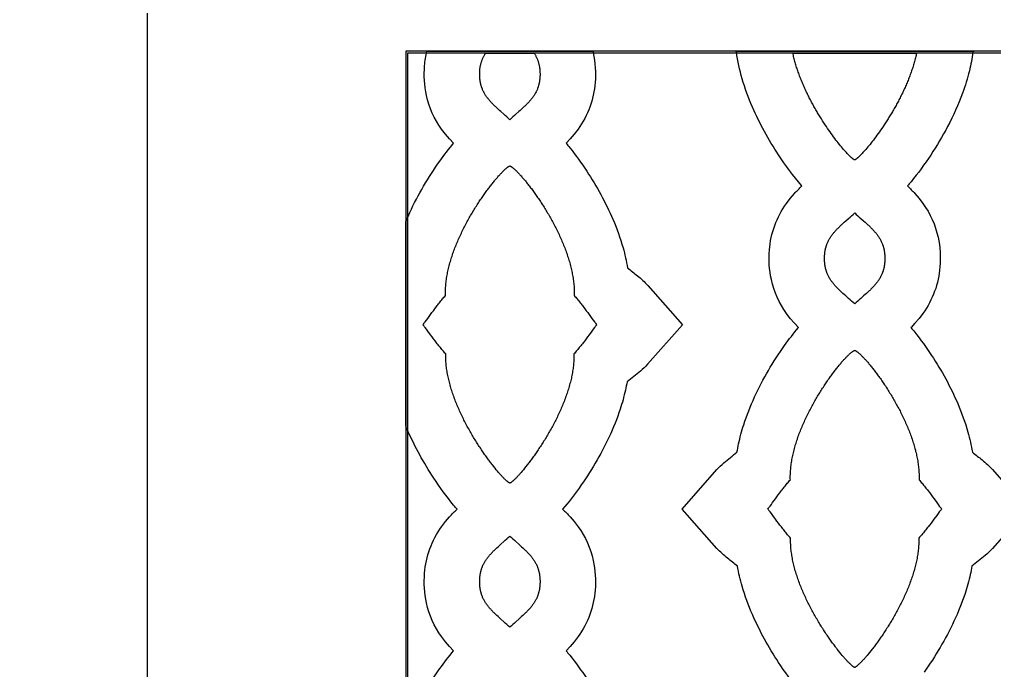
# Model space of a CAD drawing. Extents: x -522 to 490, y -765 to 755.
# Drawn here: x -327.2 to -23.7, y 186.8 to 389.3 of the extents above; entities that cross this region are included whole.
import ezdxf

# ---------------------------------------------------------------- set-up
doc = ezdxf.new("R2010")
doc.units = 0
doc.layers.add('Nível_Padrão', color=1, linetype='CONTINUOUS')

msp = doc.modelspace()

# ---------------------------------------------------------------- linework, layer by layer
at = {"layer": 'Nível_Padrão'}
for points in [[(287.48, -415.45), (287.48, 415.45), (323.86, 451.83, 0.414214), (323.86, 468.09), (295.31, 496.64, 0.414214), (279.04, 496.64), (242.37, 459.97), (-242.37, 459.97), (-279.04, 496.64, 0.414214), (-295.31, 496.64), (-323.86, 468.09, 0.414214), (-323.86, 451.83), (-287.48, 415.45), (-287.48, -415.45)], [(-205.74, 171.35, -0.046542), (-196.39, 187.37, -0.021976), (-192.08, 192.93), (-192.11, 192.95), (-193.35, 194.25), (-194.63, 195.75), (-195.84, 197.33, -0.10174), (-200.53, 207.83, -0.073786), (-201.12, 217.06, -0.136917), (-195.84, 231.53), (-194.63, 233.12), (-193.35, 234.61, -0.018552), (-191.01, 236.98, -0.010911), (-192.11, 238.27, -0.026422), (-198.26, 246.65, -0.042848), (-206.41, 261.53, -0.005028), (-206.99, 262.88), (-206.99, 326.4, -0.010058), (-205.74, 329.24, -0.046542), (-196.39, 345.26, -0.021976), (-192.08, 350.82), (-192.11, 350.85), (-193.35, 352.15), (-194.63, 353.64), (-195.84, 355.22, -0.10174), (-200.53, 365.73, -0.073786), (-201.12, 374.96, -0.039965), (-200.4, 379.47), (-148.76, 379.47, -0.004939), (-148.63, 378.92, -0.073786), (-148.04, 369.69, -0.136917), (-153.32, 355.22), (-154.53, 353.64), (-155.81, 352.15), (-157.05, 350.85), (-157.08, 350.82, -0.010994), (-155.91, 349.41, -0.023432), (-150.64, 342.15, -0.044194), (-142.5, 327.16, -0.032601), (-139.35, 318.32, -0.029067), (-137.94, 312.04, -0.009086), (-134.89, 309.63, -0.028841), (-131.64, 306.62), (-120.87, 294.32), (-131.69, 282.07, -0.022597), (-133.94, 279.95, -0.016332), (-138.09, 276.62, -0.015153), (-138.61, 274, -0.024314), (-140.24, 268.1, -0.029795), (-143.68, 259.46, -0.044806), (-153.01, 243.57, -0.025143), (-158.15, 236.98, -0.018552), (-155.81, 234.61), (-154.53, 233.12), (-153.32, 231.53, -0.10174), (-148.63, 221.03, -0.073786), (-148.04, 211.8, -0.136917), (-153.32, 197.33), (-154.53, 195.75), (-155.81, 194.25), (-157.05, 192.95), (-157.08, 192.93, -0.010994), (-155.91, 191.52, -0.023432), (-150.64, 184.26, -0.044194)], [(-84.76, 180.93, -0.026422), (-90.91, 189.31, -0.042848), (-99.06, 204.2, -0.032174), (-102.26, 212.99, -0.029044), (-103.72, 219.29, -0.009153), (-106.84, 221.73, -0.028832), (-110.11, 224.73), (-120.94, 236.98), (-110.17, 249.28, -0.022613), (-107.94, 251.41, -0.016223), (-103.87, 254.71, -0.0151), (-103.38, 257.3, -0.024526), (-101.79, 263.22, -0.030257), (-98.39, 271.9, -0.046542), (-89.04, 287.92, -0.021976), (-84.73, 293.48), (-84.76, 293.51), (-86, 294.81), (-87.28, 296.3), (-88.49, 297.89, -0.10174), (-93.18, 308.39, -0.073786), (-93.77, 317.62, -0.136917), (-88.49, 332.09), (-87.28, 333.67), (-86, 335.17, -0.018043), (-83.67, 337.53), (-83.79, 337.68, -0.031343), (-90.91, 347.2, -0.042848), (-99.06, 362.09, -0.032174), (-102.26, 370.89, -0.038276), (-104.03, 379.22), (-104.32, 379.47), (-104.32, 379.47), (-30.05, 379.47), (-30.43, 379.22, -0.028316), (-31.54, 373.34, -0.027703), (-33.67, 366.41, -0.033313), (-38.3, 356.05, -0.050126), (-49.7, 338.83, -0.008414), (-50.79, 337.53, -0.018006), (-48.46, 335.17), (-47.18, 333.67), (-45.97, 332.09, -0.10174), (-41.28, 321.58, -0.073786), (-40.69, 312.36, -0.136917), (-45.97, 297.89), (-47.18, 296.3), (-48.46, 294.81), (-49.7, 293.51), (-49.73, 293.48, -0.010994), (-48.56, 292.07, -0.023432), (-43.29, 284.81, -0.044194), (-35.15, 269.82, -0.032601), (-32, 260.98, -0.029067), (-30.59, 254.71, -0.009086), (-27.54, 252.29, -0.028841), (-24.29, 249.28), (-13.52, 236.98), (-24.34, 224.73, -0.022597), (-26.59, 222.61, -0.016332), (-30.74, 219.29, -0.015153), (-31.26, 216.66, -0.024314), (-32.89, 210.76, -0.029795), (-36.33, 202.12, -0.044806), (-45.65, 186.23, -0.025143)]]:
    msp.add_lwpolyline(points, format="xyb", dxfattribs=at)
for points in [[(-206.99, -379.47), (206.99, -379.47), (206.99, 379.47), (-206.99, 379.47), (-206.99, -379.47)], [(-206.41, -378.9), (206.41, -378.9), (206.41, 378.9), (-206.41, 378.9), (-206.41, -378.9)], [(-182.1, 378.9), (-167.06, 378.9), (-166.95, 378.73), (-166.84, 378.55), (-166.73, 378.38), (-166.63, 378.21), (-166.53, 378.03), (-166.44, 377.85), (-166.35, 377.67), (-166.26, 377.49), (-166.17, 377.3), (-166.09, 377.12), (-166.01, 376.93), (-165.94, 376.74), (-165.87, 376.54), (-165.8, 376.35), (-165.73, 376.15), (-165.67, 375.95), (-165.62, 375.75), (-165.56, 375.54), (-165.51, 375.33), (-165.46, 375.12), (-165.42, 374.91), (-165.38, 374.69), (-165.34, 374.47), (-165.31, 374.24), (-165.28, 374.02), (-165.26, 373.78), (-165.24, 373.55), (-165.22, 373.31), (-165.2, 373.07), (-165.2, 372.83), (-165.19, 372.58), (-165.19, 372.33), (-165.19, 372.17), (-165.19, 372.01), (-165.19, 371.85), (-165.2, 371.7), (-165.21, 371.55), (-165.21, 371.4), (-165.22, 371.25), (-165.24, 371.1), (-165.25, 370.95), (-165.26, 370.81), (-165.28, 370.66), (-165.3, 370.52), (-165.31, 370.38), (-165.33, 370.24), (-165.36, 370.1), (-165.38, 369.96), (-165.4, 369.83), (-165.43, 369.69), (-165.45, 369.56), (-165.48, 369.43), (-165.51, 369.3), (-165.54, 369.17), (-165.58, 369.04), (-165.61, 368.91), (-165.64, 368.78), (-165.68, 368.66), (-165.72, 368.53), (-165.76, 368.41), (-165.8, 368.29), (-165.84, 368.16), (-165.88, 368.04), (-165.93, 367.92), (-166.02, 367.69), (-166.11, 367.45), (-166.21, 367.23), (-166.32, 367), (-166.43, 366.78), (-166.55, 366.56), (-166.67, 366.34), (-166.79, 366.13), (-166.92, 365.92), (-167.05, 365.71), (-167.19, 365.5), (-167.33, 365.3), (-167.48, 365.1), (-167.63, 364.9), (-167.78, 364.7), (-167.94, 364.5), (-168.1, 364.3), (-168.26, 364.11), (-168.43, 363.92), (-168.61, 363.73), (-168.78, 363.53), (-168.96, 363.34), (-169.14, 363.15), (-169.33, 362.97), (-169.52, 362.78), (-169.71, 362.59), (-169.9, 362.4), (-170.1, 362.21), (-170.3, 362.02), (-170.51, 361.83), (-170.92, 361.45), (-171.35, 361.06), (-171.79, 360.67), (-172.69, 359.87), (-173.15, 359.46), (-173.62, 359.04), (-174.1, 358.6), (-174.58, 358.16), (-175.06, 358.6), (-175.54, 359.04), (-176.01, 359.46), (-176.47, 359.87), (-177.37, 360.67), (-177.81, 361.06), (-178.24, 361.45), (-178.65, 361.83), (-178.86, 362.02), (-179.06, 362.21), (-179.25, 362.4), (-179.45, 362.59), (-179.64, 362.78), (-179.83, 362.97), (-180.02, 363.15), (-180.2, 363.34), (-180.38, 363.53), (-180.55, 363.73), (-180.73, 363.92), (-180.9, 364.11), (-181.06, 364.3), (-181.22, 364.5), (-181.38, 364.7), (-181.53, 364.9), (-181.68, 365.1), (-181.83, 365.3), (-181.97, 365.5), (-182.11, 365.71), (-182.24, 365.92), (-182.37, 366.13), (-182.49, 366.34), (-182.61, 366.56), (-182.73, 366.78), (-182.84, 367), (-182.94, 367.23), (-183.05, 367.45), (-183.14, 367.69), (-183.23, 367.92), (-183.28, 368.04), (-183.32, 368.16), (-183.36, 368.29), (-183.4, 368.41), (-183.44, 368.53), (-183.48, 368.66), (-183.52, 368.78), (-183.55, 368.91), (-183.58, 369.04), (-183.62, 369.17), (-183.65, 369.3), (-183.68, 369.43), (-183.7, 369.56), (-183.73, 369.69), (-183.76, 369.83), (-183.78, 369.96), (-183.8, 370.1), (-183.83, 370.24), (-183.85, 370.38), (-183.86, 370.52), (-183.88, 370.66), (-183.9, 370.81), (-183.91, 370.95), (-183.92, 371.1), (-183.94, 371.25), (-183.94, 371.4), (-183.95, 371.55), (-183.96, 371.7), (-183.97, 371.85), (-183.97, 372.01), (-183.97, 372.17), (-183.97, 372.33), (-183.97, 372.58), (-183.96, 372.83), (-183.95, 373.08), (-183.94, 373.32), (-183.92, 373.56), (-183.9, 373.8), (-183.88, 374.03), (-183.85, 374.26), (-183.81, 374.49), (-183.78, 374.71), (-183.74, 374.93), (-183.69, 375.14), (-183.65, 375.35), (-183.59, 375.56), (-183.54, 375.77), (-183.48, 375.97), (-183.42, 376.18), (-183.35, 376.37), (-183.29, 376.57), (-183.21, 376.76), (-183.14, 376.95), (-183.06, 377.14), (-182.98, 377.32), (-182.89, 377.51), (-182.81, 377.69), (-182.72, 377.87), (-182.62, 378.04), (-182.52, 378.22), (-182.42, 378.39), (-182.32, 378.56), (-182.21, 378.73), (-182.1, 378.9)], [(-86.48, 378.9), (-47.98, 378.9), (-48.06, 378.53), (-48.14, 378.15), (-48.22, 377.78), (-48.31, 377.41), (-48.41, 377.04), (-48.5, 376.67), (-48.61, 376.29), (-48.71, 375.92), (-48.82, 375.55), (-48.93, 375.18), (-49.04, 374.8), (-49.16, 374.43), (-49.28, 374.06), (-49.4, 373.69), (-49.53, 373.32), (-49.66, 372.95), (-49.79, 372.58), (-49.92, 372.21), (-50.06, 371.84), (-50.2, 371.47), (-50.34, 371.1), (-50.49, 370.74), (-50.63, 370.37), (-50.78, 370.01), (-50.94, 369.64), (-51.09, 369.28), (-51.25, 368.91), (-51.41, 368.55), (-51.57, 368.19), (-51.73, 367.83), (-51.9, 367.47), (-52.06, 367.12), (-52.23, 366.76), (-52.4, 366.41), (-52.57, 366.05), (-52.75, 365.7), (-52.92, 365.35), (-53.1, 365), (-53.28, 364.65), (-53.46, 364.31), (-53.64, 363.96), (-53.82, 363.62), (-54, 363.28), (-54.19, 362.94), (-54.37, 362.6), (-54.56, 362.26), (-54.75, 361.93), (-54.94, 361.6), (-55.13, 361.27), (-55.32, 360.94), (-55.51, 360.61), (-55.7, 360.29), (-55.89, 359.97), (-56.08, 359.65), (-56.27, 359.33), (-56.47, 359.02), (-56.66, 358.71), (-56.85, 358.4), (-57.24, 357.79), (-57.63, 357.18), (-58.02, 356.59), (-58.4, 356.01), (-58.79, 355.44), (-59.17, 354.89), (-59.56, 354.34), (-59.93, 353.81), (-60.31, 353.29), (-60.68, 352.79), (-61.05, 352.3), (-61.41, 351.82), (-61.77, 351.36), (-62.12, 350.91), (-62.46, 350.47), (-62.8, 350.06), (-63.13, 349.66), (-63.45, 349.27), (-63.77, 348.91), (-64.07, 348.56), (-64.37, 348.22), (-64.65, 347.91), (-64.93, 347.61), (-65.19, 347.34), (-65.44, 347.08), (-65.69, 346.84), (-65.91, 346.62), (-66.02, 346.52), (-66.13, 346.42), (-66.23, 346.33), (-66.33, 346.24), (-66.43, 346.16), (-66.52, 346.09), (-66.61, 346.02), (-66.69, 345.95), (-66.77, 345.89), (-66.85, 345.84), (-66.92, 345.79), (-66.99, 345.75), (-67.06, 345.71), (-67.12, 345.68), (-67.18, 345.66), (-67.23, 345.64), (-67.28, 345.66), (-67.34, 345.68), (-67.4, 345.71), (-67.47, 345.75), (-67.54, 345.79), (-67.61, 345.84), (-67.69, 345.89), (-67.77, 345.95), (-67.85, 346.02), (-67.94, 346.09), (-68.03, 346.16), (-68.13, 346.24), (-68.23, 346.33), (-68.33, 346.42), (-68.44, 346.52), (-68.55, 346.62), (-68.77, 346.84), (-69.01, 347.08), (-69.27, 347.34), (-69.53, 347.61), (-69.81, 347.91), (-70.09, 348.22), (-70.39, 348.56), (-70.69, 348.91), (-71.01, 349.27), (-71.33, 349.66), (-71.66, 350.06), (-72, 350.47), (-72.34, 350.91), (-72.69, 351.36), (-73.05, 351.82), (-73.41, 352.3), (-73.78, 352.79), (-74.15, 353.29), (-74.52, 353.81), (-74.9, 354.34), (-75.28, 354.89), (-75.67, 355.44), (-76.05, 356.01), (-76.44, 356.59), (-76.83, 357.18), (-77.22, 357.79), (-77.6, 358.4), (-77.8, 358.71), (-77.99, 359.02), (-78.18, 359.33), (-78.38, 359.65), (-78.57, 359.97), (-78.76, 360.29), (-78.95, 360.61), (-79.14, 360.94), (-79.33, 361.27), (-79.52, 361.6), (-79.71, 361.93), (-79.9, 362.26), (-80.09, 362.6), (-80.27, 362.94), (-80.46, 363.28), (-80.64, 363.62), (-80.82, 363.96), (-81, 364.31), (-81.18, 364.65), (-81.36, 365), (-81.54, 365.35), (-81.71, 365.7), (-81.89, 366.05), (-82.06, 366.41), (-82.23, 366.76), (-82.4, 367.12), (-82.56, 367.47), (-82.73, 367.83), (-82.89, 368.19), (-83.05, 368.55), (-83.21, 368.91), (-83.37, 369.28), (-83.52, 369.64), (-83.67, 370.01), (-83.82, 370.37), (-83.97, 370.74), (-84.12, 371.1), (-84.26, 371.47), (-84.4, 371.84), (-84.54, 372.21), (-84.67, 372.58), (-84.8, 372.95), (-84.93, 373.32), (-85.06, 373.69), (-85.18, 374.06), (-85.3, 374.43), (-85.42, 374.8), (-85.53, 375.18), (-85.64, 375.55), (-85.75, 375.92), (-85.85, 376.29), (-85.95, 376.67), (-86.05, 377.04), (-86.14, 377.41), (-86.23, 377.78), (-86.32, 378.15), (-86.4, 378.53), (-86.48, 378.9)], [(-174.58, 343.75), (-174.51, 343.72), (-174.43, 343.69), (-174.35, 343.65), (-174.26, 343.61), (-174.17, 343.55), (-174.08, 343.49), (-173.97, 343.43), (-173.87, 343.35), (-173.76, 343.27), (-173.64, 343.18), (-173.52, 343.08), (-173.4, 342.98), (-173.27, 342.87), (-173.14, 342.75), (-173, 342.63), (-172.86, 342.49), (-172.71, 342.36), (-172.56, 342.21), (-172.41, 342.06), (-172.26, 341.91), (-172.1, 341.74), (-171.93, 341.57), (-171.77, 341.4), (-171.6, 341.22), (-171.43, 341.03), (-171.25, 340.84), (-171.07, 340.64), (-170.89, 340.43), (-170.71, 340.22), (-170.52, 340.01), (-170.33, 339.79), (-170.14, 339.56), (-169.95, 339.33), (-169.75, 339.09), (-169.55, 338.85), (-169.35, 338.6), (-169.15, 338.34), (-168.94, 338.09), (-168.74, 337.82), (-168.53, 337.55), (-168.32, 337.28), (-168.11, 337), (-167.89, 336.72), (-167.68, 336.43), (-167.46, 336.14), (-167.25, 335.85), (-167.03, 335.55), (-166.81, 335.24), (-166.59, 334.93), (-166.37, 334.62), (-166.15, 334.3), (-165.93, 333.98), (-165.71, 333.66), (-165.48, 333.33), (-165.26, 332.99), (-165.04, 332.66), (-164.82, 332.32), (-164.59, 331.97), (-164.37, 331.63), (-164.15, 331.28), (-163.92, 330.92), (-163.7, 330.56), (-163.48, 330.2), (-163.26, 329.84), (-163.04, 329.47), (-162.82, 329.1), (-162.6, 328.73), (-162.38, 328.36), (-162.16, 327.98), (-161.95, 327.6), (-161.73, 327.22), (-161.52, 326.83), (-161.31, 326.44), (-161.1, 326.05), (-160.89, 325.66), (-160.68, 325.26), (-160.47, 324.87), (-160.27, 324.47), (-160.07, 324.06), (-159.87, 323.66), (-159.67, 323.26), (-159.48, 322.85), (-159.28, 322.44), (-159.09, 322.03), (-158.9, 321.62), (-158.72, 321.2), (-158.54, 320.79), (-158.36, 320.37), (-158.18, 319.96), (-158.01, 319.54), (-157.83, 319.12), (-157.67, 318.7), (-157.5, 318.27), (-157.34, 317.85), (-157.18, 317.43), (-157.03, 317), (-156.88, 316.58), (-156.73, 316.15), (-156.59, 315.73), (-156.45, 315.3), (-156.32, 314.87), (-156.19, 314.44), (-156.06, 314.02), (-155.94, 313.59), (-155.82, 313.16), (-155.71, 312.73), (-155.6, 312.3), (-155.49, 311.88), (-155.39, 311.45), (-155.3, 311.02), (-155.21, 310.59), (-155.13, 310.17), (-155.05, 309.74), (-154.97, 309.32), (-154.9, 308.89), (-154.84, 308.47), (-154.78, 308.04), (-154.73, 307.62), (-154.69, 307.2), (-154.65, 306.78), (-154.61, 306.36), (-154.58, 305.94), (-154.57, 305.73), (-154.56, 305.52), (-154.55, 305.31), (-154.54, 305.1), (-154.54, 304.9), (-154.54, 304.69), (-154.53, 304.48), (-154.53, 304.28), (-154.53, 304.07), (-154.53, 303.87), (-154.54, 303.66), (-154.54, 303.45), (-154.31, 303.2), (-154.08, 302.93), (-153.85, 302.66), (-153.61, 302.38), (-153.37, 302.1), (-153.13, 301.81), (-152.9, 301.51), (-152.66, 301.21), (-152.42, 300.91), (-152.18, 300.6), (-151.95, 300.3), (-151.71, 299.99), (-151.24, 299.36), (-150.78, 298.74), (-150.32, 298.12), (-149.88, 297.51), (-149.03, 296.35), (-148.63, 295.8), (-148.24, 295.29), (-148.06, 295.05), (-147.88, 294.81), (-147.7, 294.59), (-147.54, 294.37), (-147.71, 294.16), (-147.88, 293.94), (-148.06, 293.7), (-148.25, 293.46), (-148.64, 292.94), (-149.05, 292.4), (-149.91, 291.24), (-150.36, 290.63), (-150.82, 290.02), (-151.28, 289.4), (-151.76, 288.77), (-152, 288.46), (-152.24, 288.16), (-152.48, 287.85), (-152.72, 287.55), (-152.96, 287.25), (-153.2, 286.96), (-153.44, 286.67), (-153.68, 286.38), (-153.92, 286.11), (-154.15, 285.84), (-154.39, 285.57), (-154.62, 285.32), (-154.62, 285.11), (-154.62, 284.91), (-154.62, 284.7), (-154.62, 284.5), (-154.62, 284.29), (-154.62, 284.08), (-154.63, 283.88), (-154.64, 283.67), (-154.65, 283.46), (-154.66, 283.25), (-154.67, 283.04), (-154.68, 282.83), (-154.72, 282.42), (-154.75, 282), (-154.8, 281.58), (-154.85, 281.15), (-154.9, 280.73), (-154.96, 280.31), (-155.03, 279.88), (-155.1, 279.46), (-155.18, 279.03), (-155.26, 278.61), (-155.35, 278.18), (-155.44, 277.75), (-155.54, 277.33), (-155.64, 276.9), (-155.75, 276.47), (-155.86, 276.04), (-155.98, 275.62), (-156.1, 275.19), (-156.23, 274.76), (-156.36, 274.33), (-156.49, 273.91), (-156.63, 273.48), (-156.77, 273.05), (-156.92, 272.63), (-157.07, 272.2), (-157.22, 271.78), (-157.38, 271.35), (-157.54, 270.93), (-157.7, 270.51), (-157.87, 270.08), (-158.04, 269.66), (-158.21, 269.24), (-158.39, 268.83), (-158.57, 268.41), (-158.75, 267.99), (-158.94, 267.58), (-159.13, 267.17), (-159.32, 266.75), (-159.51, 266.35), (-159.7, 265.94), (-159.9, 265.53), (-160.1, 265.13), (-160.3, 264.72), (-160.51, 264.32), (-160.71, 263.92), (-160.92, 263.53), (-161.13, 263.13), (-161.34, 262.74), (-161.55, 262.35), (-161.77, 261.96), (-161.98, 261.58), (-162.2, 261.19), (-162.41, 260.81), (-162.63, 260.44), (-162.85, 260.06), (-163.07, 259.69), (-163.29, 259.32), (-163.51, 258.96), (-163.74, 258.59), (-163.96, 258.23), (-164.18, 257.88), (-164.4, 257.52), (-164.63, 257.17), (-164.85, 256.83), (-165.07, 256.48), (-165.3, 256.14), (-165.52, 255.81), (-165.74, 255.48), (-165.96, 255.15), (-166.18, 254.82), (-166.4, 254.5), (-166.62, 254.19), (-166.84, 253.87), (-167.06, 253.57), (-167.28, 253.26), (-167.5, 252.96), (-167.71, 252.67), (-167.92, 252.38), (-168.14, 252.09), (-168.35, 251.81), (-168.56, 251.53), (-168.76, 251.26), (-168.97, 250.99), (-169.17, 250.73), (-169.58, 250.22), (-169.97, 249.73), (-170.35, 249.26), (-170.73, 248.81), (-171.09, 248.38), (-171.26, 248.18), (-171.44, 247.98), (-171.61, 247.79), (-171.78, 247.6), (-171.94, 247.42), (-172.1, 247.25), (-172.26, 247.08), (-172.41, 246.92), (-172.56, 246.76), (-172.71, 246.61), (-172.85, 246.47), (-172.99, 246.33), (-173.12, 246.2), (-173.25, 246.08), (-173.38, 245.96), (-173.5, 245.85), (-173.62, 245.74), (-173.73, 245.65), (-173.84, 245.56), (-173.94, 245.48), (-174.04, 245.4), (-174.13, 245.33), (-174.22, 245.27), (-174.3, 245.22), (-174.38, 245.17), (-174.45, 245.14), (-174.52, 245.11), (-174.58, 245.08), (-174.64, 245.11), (-174.71, 245.14), (-174.78, 245.17), (-174.86, 245.22), (-174.94, 245.27), (-175.03, 245.33), (-175.12, 245.4), (-175.22, 245.48), (-175.32, 245.56), (-175.43, 245.65), (-175.54, 245.74), (-175.66, 245.85), (-175.78, 245.96), (-175.91, 246.08), (-176.04, 246.2), (-176.17, 246.33), (-176.31, 246.47), (-176.45, 246.61), (-176.6, 246.76), (-176.75, 246.92), (-176.9, 247.08), (-177.06, 247.25), (-177.22, 247.42), (-177.38, 247.6), (-177.55, 247.79), (-177.72, 247.98), (-177.89, 248.18), (-178.07, 248.38), (-178.43, 248.81), (-178.81, 249.26), (-179.19, 249.73), (-179.58, 250.22), (-179.99, 250.73), (-180.19, 250.99), (-180.4, 251.26), (-180.6, 251.53), (-180.81, 251.81), (-181.02, 252.09), (-181.24, 252.38), (-181.45, 252.67), (-181.66, 252.96), (-181.88, 253.26), (-182.1, 253.57), (-182.32, 253.87), (-182.53, 254.19), (-182.75, 254.5), (-182.98, 254.82), (-183.2, 255.15), (-183.42, 255.48), (-183.64, 255.81), (-183.86, 256.14), (-184.09, 256.48), (-184.31, 256.83), (-184.53, 257.17), (-184.76, 257.52), (-184.98, 257.88), (-185.2, 258.23), (-185.42, 258.59), (-185.65, 258.96), (-185.87, 259.32), (-186.09, 259.69), (-186.31, 260.06), (-186.53, 260.44), (-186.75, 260.81), (-186.96, 261.19), (-187.18, 261.58), (-187.39, 261.96), (-187.61, 262.35), (-187.82, 262.74), (-188.03, 263.13), (-188.24, 263.53), (-188.45, 263.92), (-188.65, 264.32), (-188.86, 264.72), (-189.06, 265.13), (-189.26, 265.53), (-189.46, 265.94), (-189.65, 266.35), (-189.84, 266.75), (-190.03, 267.17), (-190.22, 267.58), (-190.41, 267.99), (-190.59, 268.41), (-190.77, 268.83), (-190.95, 269.24), (-191.12, 269.66), (-191.29, 270.08), (-191.46, 270.51), (-191.62, 270.93), (-191.78, 271.35), (-191.94, 271.78), (-192.09, 272.2), (-192.24, 272.63), (-192.39, 273.05), (-192.53, 273.48), (-192.67, 273.91), (-192.8, 274.33), (-192.93, 274.76), (-193.06, 275.19), (-193.18, 275.62), (-193.3, 276.04), (-193.41, 276.47), (-193.52, 276.9), (-193.62, 277.33), (-193.72, 277.75), (-193.81, 278.18), (-193.9, 278.61), (-193.98, 279.03), (-194.06, 279.46), (-194.13, 279.88), (-194.2, 280.31), (-194.26, 280.73), (-194.31, 281.15), (-194.36, 281.58), (-194.41, 282), (-194.44, 282.42), (-194.48, 282.83), (-194.49, 283.04), (-194.5, 283.25), (-194.51, 283.46), (-194.52, 283.67), (-194.53, 283.88), (-194.53, 284.08), (-194.54, 284.29), (-194.54, 284.5), (-194.54, 284.7), (-194.54, 284.91), (-194.54, 285.11), (-194.54, 285.32), (-194.77, 285.57), (-195.01, 285.84), (-195.24, 286.11), (-195.48, 286.38), (-195.72, 286.67), (-195.96, 286.96), (-196.2, 287.25), (-196.44, 287.55), (-196.68, 287.85), (-196.92, 288.16), (-197.16, 288.46), (-197.4, 288.77), (-197.88, 289.4), (-198.34, 290.02), (-198.8, 290.63), (-199.25, 291.24), (-200.11, 292.4), (-200.52, 292.94), (-200.91, 293.46), (-201.1, 293.7), (-201.28, 293.94), (-201.45, 294.16), (-201.62, 294.37), (-201.45, 294.59), (-201.28, 294.81), (-201.1, 295.05), (-200.92, 295.29), (-200.53, 295.8), (-200.13, 296.35), (-199.28, 297.51), (-198.84, 298.12), (-198.38, 298.74), (-197.92, 299.36), (-197.45, 299.99), (-197.21, 300.3), (-196.98, 300.6), (-196.74, 300.91), (-196.5, 301.21), (-196.26, 301.51), (-196.02, 301.81), (-195.79, 302.1), (-195.55, 302.38), (-195.31, 302.66), (-195.08, 302.93), (-194.85, 303.2), (-194.61, 303.45), (-194.62, 303.66), (-194.62, 303.87), (-194.63, 304.07), (-194.63, 304.28), (-194.63, 304.48), (-194.62, 304.69), (-194.62, 304.9), (-194.61, 305.1), (-194.61, 305.31), (-194.6, 305.52), (-194.59, 305.73), (-194.58, 305.94), (-194.55, 306.36), (-194.51, 306.78), (-194.47, 307.2), (-194.43, 307.62), (-194.38, 308.04), (-194.32, 308.47), (-194.26, 308.89), (-194.19, 309.32), (-194.11, 309.74), (-194.03, 310.17), (-193.95, 310.59), (-193.86, 311.02), (-193.77, 311.45), (-193.67, 311.88), (-193.56, 312.3), (-193.45, 312.73), (-193.34, 313.16), (-193.22, 313.59), (-193.1, 314.02), (-192.97, 314.44), (-192.84, 314.87), (-192.71, 315.3), (-192.57, 315.73), (-192.43, 316.15), (-192.28, 316.58), (-192.13, 317), (-191.98, 317.43), (-191.82, 317.85), (-191.66, 318.27), (-191.49, 318.7), (-191.33, 319.12), (-191.15, 319.54), (-190.98, 319.96), (-190.8, 320.37), (-190.62, 320.79), (-190.44, 321.2), (-190.26, 321.62), (-190.07, 322.03), (-189.88, 322.44), (-189.68, 322.85), (-189.49, 323.26), (-189.29, 323.66), (-189.09, 324.06), (-188.89, 324.47), (-188.69, 324.87), (-188.48, 325.26), (-188.27, 325.66), (-188.06, 326.05), (-187.85, 326.44), (-187.64, 326.83), (-187.43, 327.22), (-187.21, 327.6), (-187, 327.98), (-186.78, 328.36), (-186.56, 328.73), (-186.34, 329.1), (-186.12, 329.47), (-185.9, 329.84), (-185.68, 330.2), (-185.46, 330.56), (-185.24, 330.92), (-185.01, 331.28), (-184.79, 331.63), (-184.57, 331.97), (-184.34, 332.32), (-184.12, 332.66), (-183.9, 332.99), (-183.68, 333.33), (-183.45, 333.66), (-183.23, 333.98), (-183.01, 334.3), (-182.79, 334.62), (-182.57, 334.93), (-182.35, 335.24), (-182.13, 335.55), (-181.91, 335.85), (-181.7, 336.14), (-181.48, 336.43), (-181.27, 336.72), (-181.05, 337), (-180.84, 337.28), (-180.63, 337.55), (-180.42, 337.82), (-180.22, 338.09), (-180.01, 338.34), (-179.81, 338.6), (-179.61, 338.85), (-179.41, 339.09), (-179.21, 339.33), (-179.02, 339.56), (-178.83, 339.79), (-178.64, 340.01), (-178.45, 340.22), (-178.27, 340.43), (-178.09, 340.64), (-177.91, 340.84), (-177.73, 341.03), (-177.56, 341.22), (-177.39, 341.4), (-177.22, 341.57), (-177.06, 341.74), (-176.9, 341.91), (-176.75, 342.06), (-176.59, 342.21), (-176.45, 342.36), (-176.3, 342.49), (-176.16, 342.63), (-176.02, 342.75), (-175.89, 342.87), (-175.76, 342.98), (-175.64, 343.08), (-175.52, 343.18), (-175.4, 343.27), (-175.29, 343.35), (-175.19, 343.43), (-175.08, 343.49), (-174.99, 343.55), (-174.9, 343.61), (-174.81, 343.65), (-174.73, 343.69), (-174.65, 343.72), (-174.58, 343.75)], [(-76.62, 314.99), (-76.62, 315.15), (-76.62, 315.3), (-76.62, 315.46), (-76.61, 315.61), (-76.6, 315.76), (-76.59, 315.91), (-76.58, 316.06), (-76.57, 316.21), (-76.56, 316.36), (-76.55, 316.5), (-76.53, 316.65), (-76.51, 316.79), (-76.5, 316.93), (-76.48, 317.07), (-76.45, 317.21), (-76.43, 317.35), (-76.41, 317.48), (-76.38, 317.62), (-76.35, 317.75), (-76.33, 317.88), (-76.3, 318.02), (-76.27, 318.15), (-76.23, 318.28), (-76.2, 318.4), (-76.16, 318.53), (-76.13, 318.66), (-76.09, 318.78), (-76.05, 318.9), (-76.01, 319.03), (-75.97, 319.15), (-75.93, 319.27), (-75.88, 319.39), (-75.79, 319.62), (-75.7, 319.86), (-75.59, 320.09), (-75.49, 320.31), (-75.38, 320.53), (-75.26, 320.75), (-75.14, 320.97), (-75.02, 321.18), (-74.89, 321.4), (-74.76, 321.6), (-74.62, 321.81), (-74.48, 322.01), (-74.33, 322.22), (-74.18, 322.42), (-74.03, 322.62), (-73.87, 322.81), (-73.71, 323.01), (-73.54, 323.2), (-73.38, 323.39), (-73.2, 323.59), (-73.03, 323.78), (-72.85, 323.97), (-72.67, 324.16), (-72.48, 324.35), (-72.29, 324.54), (-72.1, 324.73), (-71.9, 324.91), (-71.71, 325.1), (-71.51, 325.29), (-71.3, 325.48), (-70.89, 325.86), (-70.46, 326.25), (-70.02, 326.64), (-69.12, 327.44), (-68.66, 327.85), (-68.19, 328.28), (-67.71, 328.71), (-67.23, 329.15), (-66.75, 328.71), (-66.27, 328.28), (-65.8, 327.85), (-65.34, 327.44), (-64.44, 326.64), (-64, 326.25), (-63.57, 325.86), (-63.16, 325.48), (-62.95, 325.29), (-62.75, 325.1), (-62.55, 324.91), (-62.36, 324.73), (-62.17, 324.54), (-61.98, 324.35), (-61.79, 324.16), (-61.61, 323.97), (-61.43, 323.78), (-61.26, 323.59), (-61.08, 323.39), (-60.91, 323.2), (-60.75, 323.01), (-60.59, 322.81), (-60.43, 322.62), (-60.28, 322.42), (-60.13, 322.22), (-59.98, 322.01), (-59.84, 321.81), (-59.7, 321.6), (-59.57, 321.4), (-59.44, 321.18), (-59.32, 320.97), (-59.2, 320.75), (-59.08, 320.53), (-58.97, 320.31), (-58.86, 320.09), (-58.76, 319.86), (-58.67, 319.62), (-58.58, 319.39), (-58.53, 319.27), (-58.49, 319.15), (-58.45, 319.03), (-58.41, 318.9), (-58.37, 318.78), (-58.33, 318.66), (-58.29, 318.53), (-58.26, 318.4), (-58.23, 318.28), (-58.19, 318.15), (-58.16, 318.02), (-58.13, 317.88), (-58.1, 317.75), (-58.08, 317.62), (-58.05, 317.48), (-58.03, 317.35), (-58.01, 317.21), (-57.98, 317.07), (-57.96, 316.93), (-57.95, 316.79), (-57.93, 316.65), (-57.91, 316.5), (-57.9, 316.36), (-57.89, 316.21), (-57.87, 316.06), (-57.86, 315.91), (-57.86, 315.76), (-57.85, 315.61), (-57.84, 315.46), (-57.84, 315.3), (-57.84, 315.15), (-57.84, 314.99), (-57.84, 314.83), (-57.84, 314.67), (-57.84, 314.52), (-57.85, 314.36), (-57.86, 314.21), (-57.86, 314.06), (-57.87, 313.91), (-57.89, 313.76), (-57.9, 313.61), (-57.91, 313.47), (-57.93, 313.33), (-57.95, 313.18), (-57.96, 313.04), (-57.98, 312.9), (-58.01, 312.76), (-58.03, 312.63), (-58.05, 312.49), (-58.08, 312.35), (-58.1, 312.22), (-58.13, 312.09), (-58.16, 311.96), (-58.19, 311.83), (-58.23, 311.7), (-58.26, 311.57), (-58.29, 311.44), (-58.33, 311.32), (-58.37, 311.19), (-58.41, 311.07), (-58.45, 310.95), (-58.49, 310.83), (-58.53, 310.7), (-58.58, 310.59), (-58.67, 310.35), (-58.76, 310.12), (-58.86, 309.89), (-58.97, 309.66), (-59.08, 309.44), (-59.2, 309.22), (-59.32, 309), (-59.44, 308.79), (-59.57, 308.58), (-59.7, 308.37), (-59.84, 308.16), (-59.98, 307.96), (-60.13, 307.76), (-60.28, 307.56), (-60.43, 307.36), (-60.59, 307.16), (-60.75, 306.97), (-60.91, 306.77), (-61.08, 306.58), (-61.26, 306.39), (-61.43, 306.2), (-61.61, 306.01), (-61.79, 305.82), (-61.98, 305.63), (-62.17, 305.44), (-62.36, 305.25), (-62.55, 305.06), (-62.75, 304.87), (-62.95, 304.68), (-63.16, 304.49), (-63.57, 304.11), (-64, 303.72), (-64.44, 303.33), (-65.34, 302.53), (-65.8, 302.12), (-66.27, 301.7), (-66.75, 301.27), (-67.23, 300.82), (-67.71, 301.27), (-68.19, 301.7), (-68.66, 302.12), (-69.12, 302.53), (-70.02, 303.33), (-70.46, 303.72), (-70.89, 304.11), (-71.3, 304.49), (-71.51, 304.68), (-71.71, 304.87), (-71.9, 305.06), (-72.1, 305.25), (-72.29, 305.44), (-72.48, 305.63), (-72.67, 305.82), (-72.85, 306.01), (-73.03, 306.2), (-73.2, 306.39), (-73.38, 306.58), (-73.54, 306.77), (-73.71, 306.97), (-73.87, 307.16), (-74.03, 307.36), (-74.18, 307.56), (-74.33, 307.76), (-74.48, 307.96), (-74.62, 308.16), (-74.76, 308.37), (-74.89, 308.58), (-75.02, 308.79), (-75.14, 309), (-75.26, 309.22), (-75.38, 309.44), (-75.49, 309.66), (-75.59, 309.89), (-75.7, 310.12), (-75.79, 310.35), (-75.88, 310.59), (-75.93, 310.7), (-75.97, 310.83), (-76.01, 310.95), (-76.05, 311.07), (-76.09, 311.19), (-76.13, 311.32), (-76.16, 311.44), (-76.2, 311.57), (-76.23, 311.7), (-76.27, 311.83), (-76.3, 311.96), (-76.33, 312.09), (-76.35, 312.22), (-76.38, 312.35), (-76.41, 312.49), (-76.43, 312.63), (-76.45, 312.76), (-76.48, 312.9), (-76.5, 313.04), (-76.51, 313.18), (-76.53, 313.33), (-76.55, 313.47), (-76.56, 313.61), (-76.57, 313.76), (-76.58, 313.91), (-76.59, 314.06), (-76.6, 314.21), (-76.61, 314.36), (-76.62, 314.52), (-76.62, 314.67), (-76.62, 314.83), (-76.62, 314.99)], [(-67.23, 286.41), (-67.16, 286.39), (-67.08, 286.35), (-67, 286.32), (-66.91, 286.27), (-66.82, 286.22), (-66.73, 286.16), (-66.62, 286.09), (-66.52, 286.01), (-66.41, 285.93), (-66.29, 285.84), (-66.17, 285.74), (-66.05, 285.64), (-65.92, 285.53), (-65.79, 285.41), (-65.65, 285.29), (-65.51, 285.16), (-65.36, 285.02), (-65.21, 284.88), (-65.06, 284.72), (-64.91, 284.57), (-64.75, 284.41), (-64.58, 284.24), (-64.42, 284.06), (-64.25, 283.88), (-64.08, 283.69), (-63.9, 283.5), (-63.72, 283.3), (-63.54, 283.1), (-63.36, 282.89), (-63.17, 282.67), (-62.98, 282.45), (-62.79, 282.22), (-62.6, 281.99), (-62.4, 281.75), (-62.2, 281.51), (-62, 281.26), (-61.8, 281), (-61.59, 280.75), (-61.39, 280.48), (-61.18, 280.21), (-60.97, 279.94), (-60.76, 279.66), (-60.54, 279.38), (-60.33, 279.09), (-60.11, 278.8), (-59.9, 278.51), (-59.68, 278.21), (-59.46, 277.9), (-59.24, 277.59), (-59.02, 277.28), (-58.8, 276.96), (-58.58, 276.64), (-58.36, 276.32), (-58.13, 275.99), (-57.91, 275.65), (-57.69, 275.32), (-57.47, 274.98), (-57.24, 274.63), (-57.02, 274.29), (-56.8, 273.94), (-56.57, 273.58), (-56.35, 273.23), (-56.13, 272.87), (-55.91, 272.5), (-55.69, 272.14), (-55.47, 271.77), (-55.25, 271.39), (-55.03, 271.02), (-54.81, 270.64), (-54.6, 270.26), (-54.38, 269.88), (-54.17, 269.49), (-53.96, 269.1), (-53.75, 268.71), (-53.54, 268.32), (-53.33, 267.92), (-53.12, 267.53), (-52.92, 267.13), (-52.72, 266.73), (-52.52, 266.32), (-52.32, 265.92), (-52.13, 265.51), (-51.93, 265.1), (-51.74, 264.69), (-51.55, 264.28), (-51.37, 263.87), (-51.19, 263.45), (-51.01, 263.03), (-50.83, 262.62), (-50.66, 262.2), (-50.48, 261.78), (-50.32, 261.36), (-50.15, 260.94), (-49.99, 260.51), (-49.83, 260.09), (-49.68, 259.66), (-49.53, 259.24), (-49.38, 258.81), (-49.24, 258.39), (-49.1, 257.96), (-48.97, 257.53), (-48.83, 257.11), (-48.71, 256.68), (-48.59, 256.25), (-48.47, 255.82), (-48.35, 255.39), (-48.25, 254.97), (-48.14, 254.54), (-48.04, 254.11), (-47.95, 253.68), (-47.86, 253.26), (-47.78, 252.83), (-47.7, 252.4), (-47.62, 251.98), (-47.55, 251.55), (-47.49, 251.13), (-47.43, 250.7), (-47.38, 250.28), (-47.34, 249.86), (-47.3, 249.44), (-47.26, 249.02), (-47.23, 248.6), (-47.22, 248.39), (-47.21, 248.18), (-47.2, 247.97), (-47.19, 247.77), (-47.19, 247.56), (-47.18, 247.35), (-47.18, 247.14), (-47.18, 246.94), (-47.18, 246.73), (-47.18, 246.53), (-47.19, 246.32), (-47.19, 246.12), (-46.96, 245.86), (-46.73, 245.6), (-46.49, 245.32), (-46.26, 245.05), (-46.02, 244.76), (-45.78, 244.47), (-45.55, 244.18), (-45.31, 243.88), (-45.07, 243.57), (-44.83, 243.27), (-44.6, 242.96), (-44.36, 242.65), (-43.89, 242.02), (-43.43, 241.4), (-42.97, 240.78), (-42.53, 240.17), (-41.68, 239.01), (-41.28, 238.47), (-40.89, 237.95), (-40.71, 237.71), (-40.53, 237.47), (-40.35, 237.25), (-40.19, 237.03), (-40.36, 236.82), (-40.53, 236.6), (-40.71, 236.36), (-40.9, 236.12), (-41.29, 235.6), (-41.7, 235.06), (-42.56, 233.9), (-43.01, 233.29), (-43.47, 232.68), (-43.93, 232.06), (-44.41, 231.44), (-44.65, 231.13), (-44.89, 230.82), (-45.13, 230.51), (-45.37, 230.21), (-45.61, 229.91), (-45.85, 229.62), (-46.09, 229.33), (-46.33, 229.05), (-46.57, 228.77), (-46.8, 228.5), (-47.04, 228.23), (-47.27, 227.98), (-47.27, 227.77), (-47.27, 227.57), (-47.27, 227.36), (-47.27, 227.16), (-47.27, 226.95), (-47.27, 226.74), (-47.28, 226.54), (-47.29, 226.33), (-47.3, 226.12), (-47.31, 225.91), (-47.32, 225.7), (-47.33, 225.5), (-47.37, 225.08), (-47.4, 224.66), (-47.45, 224.24), (-47.5, 223.82), (-47.55, 223.39), (-47.61, 222.97), (-47.68, 222.54), (-47.75, 222.12), (-47.83, 221.69), (-47.91, 221.27), (-48, 220.84), (-48.09, 220.41), (-48.19, 219.99), (-48.29, 219.56), (-48.4, 219.13), (-48.51, 218.7), (-48.63, 218.28), (-48.75, 217.85), (-48.88, 217.42), (-49.01, 216.99), (-49.14, 216.57), (-49.28, 216.14), (-49.42, 215.71), (-49.57, 215.29), (-49.72, 214.86), (-49.87, 214.44), (-50.03, 214.01), (-50.19, 213.59), (-50.35, 213.17), (-50.52, 212.75), (-50.69, 212.33), (-50.86, 211.91), (-51.04, 211.49), (-51.22, 211.07), (-51.4, 210.66), (-51.59, 210.24), (-51.78, 209.83), (-51.97, 209.42), (-52.16, 209.01), (-52.35, 208.6), (-52.55, 208.19), (-52.75, 207.79), (-52.95, 207.38), (-53.16, 206.98), (-53.36, 206.58), (-53.57, 206.19), (-53.78, 205.79), (-53.99, 205.4), (-54.2, 205.01), (-54.42, 204.62), (-54.63, 204.24), (-54.85, 203.86), (-55.06, 203.48), (-55.28, 203.1), (-55.5, 202.72), (-55.72, 202.35), (-55.94, 201.98), (-56.16, 201.62), (-56.39, 201.25), (-56.61, 200.89), (-56.83, 200.54), (-57.05, 200.18), (-57.28, 199.83), (-57.5, 199.49), (-57.72, 199.15), (-57.95, 198.81), (-58.17, 198.47), (-58.39, 198.14), (-58.61, 197.81), (-58.83, 197.49), (-59.05, 197.16), (-59.27, 196.85), (-59.49, 196.54), (-59.71, 196.23), (-59.93, 195.92), (-60.15, 195.62), (-60.36, 195.33), (-60.57, 195.04), (-60.79, 194.75), (-61, 194.47), (-61.21, 194.19), (-61.41, 193.92), (-61.62, 193.65), (-61.82, 193.39), (-62.23, 192.88), (-62.62, 192.39), (-63, 191.92), (-63.38, 191.47), (-63.74, 191.05), (-63.91, 190.84), (-64.09, 190.64), (-64.26, 190.45), (-64.43, 190.26), (-64.59, 190.08), (-64.75, 189.91), (-64.91, 189.74), (-65.06, 189.58), (-65.21, 189.42), (-65.36, 189.27), (-65.5, 189.13), (-65.64, 188.99), (-65.77, 188.86), (-65.9, 188.74), (-66.03, 188.62), (-66.15, 188.51), (-66.27, 188.41), (-66.38, 188.31), (-66.49, 188.22), (-66.59, 188.14), (-66.69, 188.06), (-66.78, 187.99), (-66.87, 187.93), (-66.95, 187.88), (-67.03, 187.84), (-67.1, 187.8), (-67.17, 187.77), (-67.23, 187.74), (-67.29, 187.77), (-67.36, 187.8), (-67.43, 187.84), (-67.51, 187.88), (-67.59, 187.93), (-67.68, 187.99), (-67.77, 188.06), (-67.87, 188.14), (-67.97, 188.22), (-68.08, 188.31), (-68.19, 188.41), (-68.31, 188.51), (-68.43, 188.62), (-68.56, 188.74), (-68.69, 188.86), (-68.82, 188.99), (-68.96, 189.13), (-69.1, 189.27), (-69.25, 189.42), (-69.4, 189.58), (-69.55, 189.74), (-69.71, 189.91), (-69.87, 190.08), (-70.03, 190.26), (-70.2, 190.45), (-70.37, 190.64), (-70.54, 190.84), (-70.72, 191.05), (-71.08, 191.47), (-71.46, 191.92), (-71.84, 192.39), (-72.23, 192.88), (-72.64, 193.39), (-72.84, 193.65), (-73.05, 193.92), (-73.25, 194.19), (-73.46, 194.47), (-73.67, 194.75), (-73.89, 195.04), (-74.1, 195.33), (-74.31, 195.62), (-74.53, 195.92), (-74.75, 196.23), (-74.97, 196.54), (-75.18, 196.85), (-75.4, 197.16), (-75.63, 197.49), (-75.85, 197.81), (-76.07, 198.14), (-76.29, 198.47), (-76.51, 198.81), (-76.74, 199.15), (-76.96, 199.49), (-77.18, 199.83), (-77.41, 200.18), (-77.63, 200.54), (-77.85, 200.89), (-78.07, 201.25), (-78.3, 201.62), (-78.52, 201.98), (-78.74, 202.35), (-78.96, 202.72), (-79.18, 203.1), (-79.39, 203.48), (-79.61, 203.86), (-79.83, 204.24), (-80.04, 204.62), (-80.26, 205.01), (-80.47, 205.4), (-80.68, 205.79), (-80.89, 206.19), (-81.1, 206.58), (-81.3, 206.98), (-81.51, 207.38), (-81.71, 207.79), (-81.91, 208.19), (-82.1, 208.6), (-82.3, 209.01), (-82.49, 209.42), (-82.68, 209.83), (-82.87, 210.24), (-83.06, 210.66), (-83.24, 211.07), (-83.42, 211.49), (-83.6, 211.91), (-83.77, 212.33), (-83.94, 212.75), (-84.11, 213.17), (-84.27, 213.59), (-84.43, 214.01), (-84.59, 214.44), (-84.74, 214.86), (-84.89, 215.29), (-85.04, 215.71), (-85.18, 216.14), (-85.32, 216.57), (-85.45, 216.99), (-85.58, 217.42), (-85.71, 217.85), (-85.83, 218.28), (-85.95, 218.7), (-86.06, 219.13), (-86.17, 219.56), (-86.27, 219.99), (-86.37, 220.41), (-86.46, 220.84), (-86.55, 221.27), (-86.63, 221.69), (-86.71, 222.12), (-86.78, 222.54), (-86.85, 222.97), (-86.91, 223.39), (-86.96, 223.82), (-87.01, 224.24), (-87.06, 224.66), (-87.09, 225.08), (-87.13, 225.5), (-87.14, 225.7), (-87.15, 225.91), (-87.16, 226.12), (-87.17, 226.33), (-87.18, 226.54), (-87.18, 226.74), (-87.19, 226.95), (-87.19, 227.16), (-87.19, 227.36), (-87.19, 227.57), (-87.19, 227.77), (-87.19, 227.98), (-87.42, 228.23), (-87.65, 228.5), (-87.89, 228.77), (-88.13, 229.05), (-88.37, 229.33), (-88.61, 229.62), (-88.85, 229.91), (-89.09, 230.21), (-89.33, 230.51), (-89.57, 230.82), (-89.81, 231.13), (-90.05, 231.44), (-90.52, 232.06), (-90.99, 232.68), (-91.45, 233.29), (-91.9, 233.9), (-92.76, 235.06), (-93.17, 235.6), (-93.56, 236.12), (-93.75, 236.36), (-93.93, 236.6), (-94.1, 236.82), (-94.27, 237.03), (-94.1, 237.25), (-93.93, 237.47), (-93.75, 237.71), (-93.57, 237.95), (-93.18, 238.47), (-92.78, 239.01), (-91.93, 240.17), (-91.49, 240.78), (-91.03, 241.4), (-90.57, 242.02), (-90.1, 242.65), (-89.86, 242.96), (-89.63, 243.27), (-89.39, 243.57), (-89.15, 243.88), (-88.91, 244.18), (-88.67, 244.47), (-88.44, 244.76), (-88.2, 245.05), (-87.96, 245.32), (-87.73, 245.6), (-87.5, 245.86), (-87.26, 246.12), (-87.27, 246.32), (-87.27, 246.53), (-87.28, 246.73), (-87.28, 246.94), (-87.28, 247.14), (-87.27, 247.35), (-87.27, 247.56), (-87.26, 247.77), (-87.26, 247.97), (-87.25, 248.18), (-87.24, 248.39), (-87.23, 248.6), (-87.2, 249.02), (-87.16, 249.44), (-87.12, 249.86), (-87.08, 250.28), (-87.03, 250.7), (-86.97, 251.13), (-86.9, 251.55), (-86.84, 251.98), (-86.76, 252.4), (-86.68, 252.83), (-86.6, 253.26), (-86.51, 253.68), (-86.42, 254.11), (-86.32, 254.54), (-86.21, 254.97), (-86.1, 255.39), (-85.99, 255.82), (-85.87, 256.25), (-85.75, 256.68), (-85.62, 257.11), (-85.49, 257.53), (-85.36, 257.96), (-85.22, 258.39), (-85.08, 258.81), (-84.93, 259.24), (-84.78, 259.66), (-84.63, 260.09), (-84.47, 260.51), (-84.31, 260.94), (-84.14, 261.36), (-83.97, 261.78), (-83.8, 262.2), (-83.63, 262.62), (-83.45, 263.03), (-83.27, 263.45), (-83.09, 263.87), (-82.9, 264.28), (-82.72, 264.69), (-82.53, 265.1), (-82.33, 265.51), (-82.14, 265.92), (-81.94, 266.32), (-81.74, 266.73), (-81.54, 267.13), (-81.33, 267.53), (-81.13, 267.92), (-80.92, 268.32), (-80.71, 268.71), (-80.5, 269.1), (-80.29, 269.49), (-80.08, 269.88), (-79.86, 270.26), (-79.65, 270.64), (-79.43, 271.02), (-79.21, 271.39), (-78.99, 271.77), (-78.77, 272.14), (-78.55, 272.5), (-78.33, 272.87), (-78.11, 273.23), (-77.89, 273.58), (-77.66, 273.94), (-77.44, 274.29), (-77.22, 274.63), (-76.99, 274.98), (-76.77, 275.32), (-76.55, 275.65), (-76.32, 275.99), (-76.1, 276.32), (-75.88, 276.64), (-75.66, 276.96), (-75.44, 277.28), (-75.22, 277.59), (-75, 277.9), (-74.78, 278.21), (-74.56, 278.51), (-74.35, 278.8), (-74.13, 279.09), (-73.92, 279.38), (-73.7, 279.66), (-73.49, 279.94), (-73.28, 280.21), (-73.07, 280.48), (-72.87, 280.75), (-72.66, 281), (-72.46, 281.26), (-72.26, 281.51), (-72.06, 281.75), (-71.86, 281.99), (-71.67, 282.22), (-71.48, 282.45), (-71.29, 282.67), (-71.1, 282.89), (-70.92, 283.1), (-70.74, 283.3), (-70.56, 283.5), (-70.38, 283.69), (-70.21, 283.88), (-70.04, 284.06), (-69.87, 284.24), (-69.71, 284.41), (-69.55, 284.57), (-69.4, 284.72), (-69.24, 284.88), (-69.1, 285.02), (-68.95, 285.16), (-68.81, 285.29), (-68.67, 285.41), (-68.54, 285.53), (-68.41, 285.64), (-68.29, 285.74), (-68.17, 285.84), (-68.05, 285.93), (-67.94, 286.01), (-67.84, 286.09), (-67.73, 286.16), (-67.64, 286.22), (-67.55, 286.27), (-67.46, 286.32), (-67.38, 286.35), (-67.3, 286.39), (-67.23, 286.41)], [(-183.97, 214.43), (-183.97, 214.59), (-183.97, 214.75), (-183.97, 214.9), (-183.96, 215.06), (-183.95, 215.21), (-183.94, 215.36), (-183.94, 215.51), (-183.92, 215.66), (-183.91, 215.8), (-183.9, 215.95), (-183.88, 216.09), (-183.86, 216.24), (-183.85, 216.38), (-183.83, 216.52), (-183.8, 216.66), (-183.78, 216.79), (-183.76, 216.93), (-183.73, 217.06), (-183.7, 217.2), (-183.68, 217.33), (-183.65, 217.46), (-183.62, 217.59), (-183.58, 217.72), (-183.55, 217.85), (-183.52, 217.98), (-183.48, 218.1), (-183.44, 218.23), (-183.4, 218.35), (-183.36, 218.47), (-183.32, 218.59), (-183.28, 218.71), (-183.23, 218.83), (-183.14, 219.07), (-183.05, 219.3), (-182.94, 219.53), (-182.84, 219.76), (-182.73, 219.98), (-182.61, 220.2), (-182.49, 220.42), (-182.37, 220.63), (-182.24, 220.84), (-182.11, 221.05), (-181.97, 221.26), (-181.83, 221.46), (-181.68, 221.66), (-181.53, 221.86), (-181.38, 222.06), (-181.22, 222.26), (-181.06, 222.45), (-180.9, 222.65), (-180.73, 222.84), (-180.55, 223.03), (-180.38, 223.22), (-180.2, 223.41), (-180.02, 223.6), (-179.83, 223.79), (-179.64, 223.98), (-179.45, 224.17), (-179.25, 224.36), (-179.06, 224.55), (-178.86, 224.74), (-178.65, 224.93), (-178.24, 225.31), (-177.81, 225.7), (-177.37, 226.09), (-176.47, 226.89), (-176.01, 227.3), (-175.54, 227.72), (-175.06, 228.15), (-174.58, 228.6), (-174.1, 228.15), (-173.62, 227.72), (-173.15, 227.3), (-172.69, 226.89), (-171.79, 226.09), (-171.35, 225.7), (-170.92, 225.31), (-170.51, 224.93), (-170.3, 224.74), (-170.1, 224.55), (-169.9, 224.36), (-169.71, 224.17), (-169.52, 223.98), (-169.33, 223.79), (-169.14, 223.6), (-168.96, 223.41), (-168.78, 223.22), (-168.61, 223.03), (-168.43, 222.84), (-168.26, 222.65), (-168.1, 222.45), (-167.94, 222.26), (-167.78, 222.06), (-167.63, 221.86), (-167.48, 221.66), (-167.33, 221.46), (-167.19, 221.26), (-167.05, 221.05), (-166.92, 220.84), (-166.79, 220.63), (-166.67, 220.42), (-166.55, 220.2), (-166.43, 219.98), (-166.32, 219.76), (-166.21, 219.53), (-166.11, 219.3), (-166.02, 219.07), (-165.93, 218.83), (-165.88, 218.71), (-165.84, 218.59), (-165.8, 218.47), (-165.76, 218.35), (-165.72, 218.23), (-165.68, 218.1), (-165.64, 217.98), (-165.61, 217.85), (-165.58, 217.72), (-165.54, 217.59), (-165.51, 217.46), (-165.48, 217.33), (-165.45, 217.2), (-165.43, 217.06), (-165.4, 216.93), (-165.38, 216.79), (-165.36, 216.66), (-165.33, 216.52), (-165.31, 216.38), (-165.3, 216.24), (-165.28, 216.09), (-165.26, 215.95), (-165.25, 215.8), (-165.24, 215.66), (-165.22, 215.51), (-165.21, 215.36), (-165.21, 215.21), (-165.2, 215.06), (-165.19, 214.9), (-165.19, 214.75), (-165.19, 214.59), (-165.19, 214.43), (-165.19, 214.27), (-165.19, 214.12), (-165.19, 213.96), (-165.2, 213.81), (-165.21, 213.66), (-165.21, 213.5), (-165.22, 213.35), (-165.24, 213.21), (-165.25, 213.06), (-165.26, 212.91), (-165.28, 212.77), (-165.3, 212.63), (-165.31, 212.49), (-165.33, 212.35), (-165.36, 212.21), (-165.38, 212.07), (-165.4, 211.94), (-165.43, 211.8), (-165.45, 211.67), (-165.48, 211.53), (-165.51, 211.4), (-165.54, 211.27), (-165.58, 211.14), (-165.61, 211.02), (-165.64, 210.89), (-165.68, 210.76), (-165.72, 210.64), (-165.76, 210.51), (-165.8, 210.39), (-165.84, 210.27), (-165.88, 210.15), (-165.93, 210.03), (-166.02, 209.79), (-166.11, 209.56), (-166.21, 209.33), (-166.32, 209.11), (-166.43, 208.88), (-166.55, 208.66), (-166.67, 208.45), (-166.79, 208.23), (-166.92, 208.02), (-167.05, 207.81), (-167.19, 207.61), (-167.33, 207.4), (-167.48, 207.2), (-167.63, 207), (-167.78, 206.8), (-167.94, 206.61), (-168.1, 206.41), (-168.26, 206.22), (-168.43, 206.02), (-168.61, 205.83), (-168.78, 205.64), (-168.96, 205.45), (-169.14, 205.26), (-169.33, 205.07), (-169.52, 204.88), (-169.71, 204.69), (-169.9, 204.5), (-170.1, 204.32), (-170.3, 204.13), (-170.51, 203.94), (-170.92, 203.55), (-171.35, 203.17), (-171.79, 202.78), (-172.69, 201.98), (-173.15, 201.57), (-173.62, 201.14), (-174.1, 200.71), (-174.58, 200.27), (-175.06, 200.71), (-175.54, 201.14), (-176.01, 201.57), (-176.47, 201.98), (-177.37, 202.78), (-177.81, 203.17), (-178.24, 203.55), (-178.65, 203.94), (-178.86, 204.13), (-179.06, 204.32), (-179.25, 204.5), (-179.45, 204.69), (-179.64, 204.88), (-179.83, 205.07), (-180.02, 205.26), (-180.2, 205.45), (-180.38, 205.64), (-180.55, 205.83), (-180.73, 206.02), (-180.9, 206.22), (-181.06, 206.41), (-181.22, 206.61), (-181.38, 206.8), (-181.53, 207), (-181.68, 207.2), (-181.83, 207.4), (-181.97, 207.61), (-182.11, 207.81), (-182.24, 208.02), (-182.37, 208.23), (-182.49, 208.45), (-182.61, 208.66), (-182.73, 208.88), (-182.84, 209.11), (-182.94, 209.33), (-183.05, 209.56), (-183.14, 209.79), (-183.23, 210.03), (-183.28, 210.15), (-183.32, 210.27), (-183.36, 210.39), (-183.4, 210.51), (-183.44, 210.64), (-183.48, 210.76), (-183.52, 210.89), (-183.55, 211.02), (-183.58, 211.14), (-183.62, 211.27), (-183.65, 211.4), (-183.68, 211.53), (-183.7, 211.67), (-183.73, 211.8), (-183.76, 211.94), (-183.78, 212.07), (-183.8, 212.21), (-183.83, 212.35), (-183.85, 212.49), (-183.86, 212.63), (-183.88, 212.77), (-183.9, 212.91), (-183.91, 213.06), (-183.92, 213.21), (-183.94, 213.35), (-183.94, 213.5), (-183.95, 213.66), (-183.96, 213.81), (-183.97, 213.96), (-183.97, 214.12), (-183.97, 214.27), (-183.97, 214.43)]]:
    msp.add_lwpolyline(points, close=True, dxfattribs=at)

doc.saveas('drawing.dxf')
